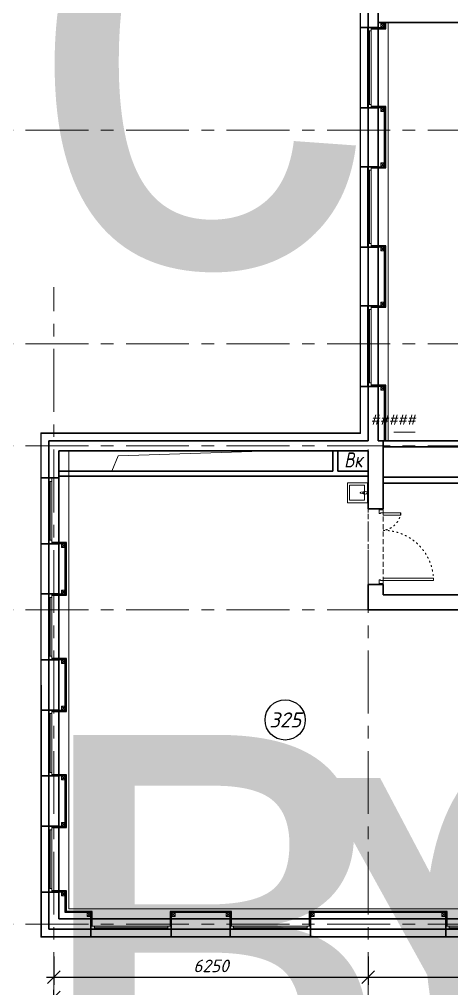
# Model space of a CAD drawing. Header units: millimetres. Extents: x -9096648 to 8741128, y -70248 to 735163.
# Drawn here: x -212491 to -203892, y 293920 to 313201 of the extents above; entities that cross this region are included whole.
import ezdxf
from ezdxf import colors
from ezdxf.entities.mleader import LeaderData, LeaderLine
from ezdxf.enums import TextEntityAlignment as Align
from ezdxf.math import Vec2, Vec3

# ---------------------------------------------------------------- set-up
doc = ezdxf.new("R2018")
doc.units = ezdxf.units.MM
for name, pattern in [('ACAD_ISO03W100', [30, 12, -18]), ('ADSK_Штриховая_ш2 п1', [3, 2, -1]), ('CENTER', [2, 1.25, -0.25, 0.25, -0.25])]:
    doc.linetypes.add(name, pattern=pattern)
doc.layers.get('Defpoints').update_dxf_attribs({"color": 6})
for name, color, linetype, lineweight in [('_0', 250, 'Continuous', 9), ('АР_Двери', 5, 'Continuous', 18), ('АР_Маркер экспликации', 239, 'Continuous', 13), ('АР_Навесной фасад', 5, 'Continuous', 5), ('АР_Номер помещения', 1, 'Continuous', 25), ('АР_Окна БЛОК', 250, 'Continuous', 13), ('АР_Оси', 193, 'Continuous', 9), ('АР_Оси размеры', 164, 'Continuous', 9), ('АР_Отметки', 250, 'Continuous', 15), ('АР_Перегородки газоблок', 165, 'Continuous', 30), ('АР_Подоконники', 163, 'Continuous', 9), ('АР_Помещения_площадь', 19, 'Continuous', 9), ('АР_Сущ Несущая стена', 202, 'Continuous', 30), ('АР_тонкая линия', 250, 'Continuous', 0), ('Сан.техника', 153, 'Continuous', 9)]:
    doc.layers.add(name, color=color, linetype=linetype, lineweight=lineweight)
doc.layers.add('АР_Названия помещений', color=124, linetype='Continuous', lineweight=5, plot=False)
doc.layers.add('АР_Отверстия', color=251, linetype='Continuous')
doc.styles.add('ISOCPEUR', font='isocpeui.ttf', dxfattribs={"height": 250})
doc.styles.get("Standard").update_dxf_attribs({"font": 'arial.ttf'})
doc.styles.add('ГОСТ 2.304', font='isocpeur.ttf', dxfattribs={"width": 0.7})
doc.dimstyles.new('СПДС', dxfattribs={"dimscale": 100, "dimtxt": 2.5, "dimasz": 2.5, "dimexe": 1.5, "dimexo": 0, "dimgap": 1, "dimtad": 1, "dimdec": 0, "dimrnd": 1, "dimtxsty": 'ГОСТ 2.304', "dimblk": 'OBLIQUE', "dimcen": 2.5, "dimdle": 1.5, "dimadec": 0, "dimazin": 2, "dimtfac": 0.75, "dimtdec": 0, "dimtmove": 1, "dimatfit": 3, "dimfxl": 1, "dimtolj": 1, "dimarcsym": 1})

# ---------------------------------------------------------------- blocks, each defined once
blk = doc.blocks.new('Полуторная_на лестницу')
at = {"color": 8}
for points in [[(75, 80), (75, 1080), (125, 1080), (125, 80)], [(1375, 430), (1375, 80), (1425, 80), (1425, 430)]]:
    blk.add_lwpolyline(points, close=True, dxfattribs=at)
for points in [[(0, 0), (0, 80), (20, 80), (20, 0), (0, 0)], [(20, 80), (20, 0), (90, 0), (90, 30), (75, 30), (75, 80), (20, 80)], [(1480, 80), (1480, 0), (1410, 0), (1410, 30), (1425, 30), (1425, 80), (1480, 80)], [(1500, 0), (1500, 80), (1480, 80), (1480, 0), (1500, 0)]]:
    blk.add_lwpolyline(points, dxfattribs=at)
at = {"color": 8, "linetype": 'ACAD_ISO03W100', "ltscale": 3}
for centre, radius, start, end in [((75, 80), 1000, 0, 90), ((1465, 40), 392, 95.9075, 174.0925)]:
    blk.add_arc(centre, radius, start, end, dxfattribs=at)
blk = doc.blocks.new('_Oblique')
at = {"color": 8, "linetype": 'ByBlock', "lineweight": -2}
blk.add_line((-0.5, -0.5), (0.5, 0.5), dxfattribs=at)
blk = doc.blocks.new('*D2641')
at = {"layer": 'Defpoints', "color": 0, "ltscale": 100, "transparency": 16777216}
for p in [(-211804, 294557), (-205554, 294557), (-205554, 294147)]:
    blk.add_point(p, dxfattribs=at)
at = {"layer": 'АР_Оси размеры', "color": 8, "lineweight": -2, "ltscale": 100, "transparency": 16777216}
for p, q in [((-211804, 294557), (-211804, 293997)), ((-205554, 294557), (-205554, 293997)), ((-211954, 294147), (-205404, 294147))]:
    blk.add_line(p, q, dxfattribs=at)
at = {"layer": 'АР_Оси размеры', "color": 8, "lineweight": -2, "ltscale": 100, "transparency": 16777216, "xscale": 250, "yscale": 250, "zscale": 250, "rotation": 180}
blk.add_blockref('_Oblique', (-211804, 294147), dxfattribs=at)
at = {"layer": 'АР_Оси размеры', "color": 8, "lineweight": -2, "ltscale": 100, "transparency": 16777216, "xscale": 250, "yscale": 250, "zscale": 250}
blk.add_blockref('_Oblique', (-205554, 294147), dxfattribs=at)
at = {"layer": 'АР_Оси размеры', "color": 8, "ltscale": 100, "transparency": 16777216, "insert": (-208679, 294372), "char_height": 250, "attachment_point": 5, "style": 'ISOCPEUR'}
blk.add_mtext('\\A1;6250', dxfattribs=at)
blk = doc.blocks.new('*D2642')
at = {"layer": 'Defpoints', "color": 0, "ltscale": 100, "transparency": 16777216}
for p in [(-198904, 294971), (-205554, 294557), (-198904, 294147)]:
    blk.add_point(p, dxfattribs=at)
at = {"layer": 'АР_Оси размеры', "color": 8, "lineweight": -2, "ltscale": 100, "transparency": 16777216}
for p, q in [((-198904, 294971), (-198904, 293997)), ((-205554, 294557), (-205554, 293997)), ((-205704, 294147), (-198754, 294147))]:
    blk.add_line(p, q, dxfattribs=at)
at = {"layer": 'АР_Оси размеры', "color": 8, "lineweight": -2, "ltscale": 100, "transparency": 16777216, "xscale": 250, "yscale": 250, "zscale": 250, "rotation": 180}
blk.add_blockref('_Oblique', (-205554, 294147), dxfattribs=at)
at = {"layer": 'АР_Оси размеры', "color": 8, "lineweight": -2, "ltscale": 100, "transparency": 16777216, "xscale": 250, "yscale": 250, "zscale": 250}
blk.add_blockref('_Oblique', (-198904, 294147), dxfattribs=at)
at = {"layer": 'АР_Оси размеры', "color": 8, "ltscale": 100, "transparency": 16777216, "insert": (-202229, 294372), "char_height": 250, "attachment_point": 5, "style": 'ISOCPEUR'}
blk.add_mtext('\\A1;6650', dxfattribs=at)
blk = doc.blocks.new('*D2663')
at = {"layer": 'Defpoints', "color": 0, "ltscale": 100, "transparency": 16777216}
for p in [(-143389, 293745), (-211804, 293419), (-143389, 293419)]:
    blk.add_point(p, dxfattribs=at)
at = {"layer": 'АР_Оси размеры', "color": 8, "lineweight": -2, "ltscale": 100, "transparency": 16777216}
for p, q in [((-211804, 293419), (-211804, 293895)), ((-143389, 293419), (-143389, 293895)), ((-211954, 293745), (-143239, 293745))]:
    blk.add_line(p, q, dxfattribs=at)
at = {"layer": 'АР_Оси размеры', "color": 8, "lineweight": -2, "ltscale": 100, "transparency": 16777216, "xscale": 250, "yscale": 250, "zscale": 250, "rotation": 180}
blk.add_blockref('_Oblique', (-211804, 293745), dxfattribs=at)
at = {"layer": 'АР_Оси размеры', "color": 8, "lineweight": -2, "ltscale": 100, "transparency": 16777216, "xscale": 250, "yscale": 250, "zscale": 250}
blk.add_blockref('_Oblique', (-143389, 293745), dxfattribs=at)
at = {"layer": 'АР_Оси размеры', "color": 8, "ltscale": 100, "transparency": 16777216, "insert": (-177596, 293970), "char_height": 250, "attachment_point": 5, "style": 'ISOCPEUR'}
blk.add_mtext('\\A1;68415', dxfattribs=at)
blk = doc.blocks.new('*U2197')
at = {"layer": 'АР_Помещения_площадь', "color": 8}
blk.add_line((-17050, 764), (-17472, 764), dxfattribs=at)
at = {"color": 8, "style": 'ISOCPEUR', "flags": 1}
blk.add_attdef('КАТЕГОРИЯ', (-499, -2092), '', height=250, dxfattribs=at)
at = {"layer": 'АР_Номер помещения', "color": 8, "style": 'ISOCPEUR'}
blk.add_attdef('НОМЕР_ПОМЕЩЕНИЯ', text='', height=300, dxfattribs=at).set_placement((-14536, 5287), align=Align.MIDDLE_CENTER)
at = {"layer": 'АР_Помещения_площадь', "color": 8, "lineweight": 30, "flags": 104}
blk.add_attdef('ИМЯ_ПОМЕЩЕНИЯ', text='', height=100, dxfattribs=at).set_placement((158, 1217), align=Align.MIDDLE_CENTER)
at = {"layer": 'АР_Помещения_площадь', "color": 8, "style": 'ISOCPEUR'}
blk.add_attdef('ПЛОЩАДЬ_ПОМЕЩЕНИЯ', text='', height=200, dxfattribs=at).set_placement((-17045, 1011), align=Align.MIDDLE_RIGHT)
blk = doc.blocks.new('*U2150')
at = {"layer": 'АР_Номер помещения', "color": 8}
blk.add_circle((-13387, 3640), 400, dxfattribs=at)
at = {"color": 8, "style": 'ISOCPEUR', "flags": 1}
blk.add_attdef('КАТЕГОРИЯ', (-499, -2092), '', height=250, dxfattribs=at)
at = {"layer": 'АР_Номер помещения', "color": 8, "style": 'ISOCPEUR'}
blk.add_attdef('НОМЕР_ПОМЕЩЕНИЯ', text='', height=300, dxfattribs=at).set_placement((-13387, 3640), align=Align.MIDDLE_CENTER)
at = {"layer": 'АР_Помещения_площадь', "color": 8, "lineweight": 30, "flags": 104}
blk.add_attdef('ИМЯ_ПОМЕЩЕНИЯ', text='', height=100, dxfattribs=at).set_placement((158, 1217), align=Align.MIDDLE_CENTER)
at = {"layer": 'АР_Помещения_площадь', "color": 8, "style": 'ISOCPEUR'}
blk.add_attdef('ПЛОЩАДЬ_ПОМЕЩЕНИЯ', text='', height=200, dxfattribs=at).set_placement((-8354, 305), align=Align.MIDDLE_RIGHT)
blk = doc.blocks.new('*U2171')
at = {"color": 8, "style": 'ISOCPEUR', "flags": 1}
blk.add_attdef('КАТЕГОРИЯ', (-499, -2092), '', height=250, dxfattribs=at)
at = {"layer": 'АР_Номер помещения', "color": 8, "style": 'ISOCPEUR'}
blk.add_attdef('НОМЕР_ПОМЕЩЕНИЯ', text='', height=300, dxfattribs=at).set_placement((1135, -4684), align=Align.MIDDLE_CENTER)
at = {"layer": 'АР_Помещения_площадь', "color": 8, "lineweight": 30, "flags": 104}
blk.add_attdef('ИМЯ_ПОМЕЩЕНИЯ', text='', height=100, dxfattribs=at).set_placement((158, 1217), align=Align.MIDDLE_CENTER)
at = {"layer": 'АР_Помещения_площадь', "color": 8, "style": 'ISOCPEUR'}
blk.add_attdef('ПЛОЩАДЬ_ПОМЕЩЕНИЯ', text='', height=200, dxfattribs=at).set_placement((6388, -10752), align=Align.MIDDLE_RIGHT)
blk = doc.blocks.new('сан.техника')
at = {"layer": 'Сан.техника', "color": 8, "linetype": 'Continuous', "lineweight": 5}
for p, q in [((-27, 168), (-79, 161)), ((-27, 168), (-79, 161)), ((-79, 139), (-27, 132)), ((-79, 139), (-27, 132)), ((25, 175), (-17, 171)), ((25, 175), (-17, 171)), ((-17, 129), (25, 125)), ((-17, 129), (25, 125)), ((-15, 164), (0, 164)), ((-15, 164), (0, 164)), ((0, 136), (-15, 136)), ((0, 136), (-15, 136)), ((0, 164), (0, 136)), ((0, 164), (0, 136))]:
    blk.add_line(p, q, dxfattribs=at)
for points in [[(59, 350), (-341, 350), (-341, -50), (59, -50)], [(0, 300), (-300, 300), (-300, 0), (0, 0)], [(0, 300), (-300, 300), (-300, 0), (0, 0)]]:
    blk.add_lwpolyline(points, close=True, dxfattribs=at)
for centre, radius, start, end in [((-78, 150), 11.2, 97.1386, 262.8608), ((-78, 150), 11.2, 97.1386, 262.8608), ((-15, 150), 21.1, 122.7707, 237.2287), ((-15, 150), 21.1, 122.7707, 237.2287), ((-15, 150), 13.6, 89.9997, 269.9997), ((-15, 150), 13.6, 89.9997, 269.9997), ((-15, 150), 21.1, 95.1693, 122.7707), ((-15, 150), 21.1, 95.1693, 122.7707), ((-15, 150), 21.1, 237.2287, 264.8301), ((-15, 150), 21.1, 237.2287, 264.8301), ((25, 150), 25, 269.9997, 89.9997), ((25, 150), 25, 269.9997, 89.9997)]:
    blk.add_arc(centre, radius, start, end, dxfattribs=at)
blk = doc.blocks.new('A$Ce02d65bd')
at = {"color": 8, "ltscale": 100}
for points in [[(0, 0), (0, 75), (75, 75), (75, 0), (0, 0)], [(0, 0), (75, 75)], [(0, 75), (75, 0)]]:
    blk.add_lwpolyline(points, dxfattribs=at)
blk = doc.blocks.new('_DotSmall')
at = {"color": 8, "linetype": 'ByBlock', "const_width": 0.5}
blk.add_lwpolyline([(-0.0625, 0, 1), (0.0625, 0, 1)], format="xyb", close=True, dxfattribs=at)
blk = doc.blocks.new('*U2979')
at = {"color": 8, "lineweight": 30}
for p, q in [((-1600, -140), (-1600, 220)), ((0, -140), (0, 220))]:
    blk.add_line(p, q, dxfattribs=at)
at = {"color": 8}
for p, q in [((0, 220), (-1600, 220)), ((-1600, 70), (0, 70)), ((-1600, 0), (0, 0)), ((-1530, 0), (-1530, 70)), ((-1530, 35), (-70, 35)), ((-70, 0), (-70, 70)), ((-1600, -140), (0, -140)), ((-1600, -140), (-1600, -140)), ((-1600, -140), (-1600, -140)), ((0, -140), (0, -140)), ((0, -140), (0, -140))]:
    blk.add_line(p, q, dxfattribs=at)
blk = doc.blocks.new('*U2980')
at = {"color": 8, "lineweight": 30}
for p, q in [((-1310, 140), (-1310, -220)), ((0, 140), (0, -220))]:
    blk.add_line(p, q, dxfattribs=at)
at = {"color": 8}
for p, q in [((-1310, 140), (0, 140)), ((-1310, 140), (-1310, 140)), ((-1310, 140), (-1310, 140)), ((-1310, 0), (0, 0)), ((0, 140), (0, 140)), ((0, 140), (0, 140)), ((-1310, -70), (0, -70)), ((-1240, 0), (-1240, -70)), ((-1240, -35), (-70, -35)), ((-70, 0), (-70, -70)), ((0, -220), (-1310, -220))]:
    blk.add_line(p, q, dxfattribs=at)
blk = doc.blocks.new('*U2981')
at = {"color": 8, "lineweight": 30}
for p, q in [((-1600, 140), (-1600, -220)), ((0, 140), (0, -220))]:
    blk.add_line(p, q, dxfattribs=at)
at = {"color": 8}
for p, q in [((-1600, 140), (0, 140)), ((-1600, 140), (-1600, 140)), ((-1600, 140), (-1600, 140)), ((-1600, 0), (0, 0)), ((0, 140), (0, 140)), ((0, 140), (0, 140)), ((-1600, -70), (0, -70)), ((-1530, 0), (-1530, -70)), ((-1530, -35), (-70, -35)), ((-70, 0), (-70, -70)), ((0, -220), (-1600, -220))]:
    blk.add_line(p, q, dxfattribs=at)

msp = doc.modelspace()

# ---------------------------------------------------------------- linework, layer by layer
at = {"color": 8}
for points in [[(-205493.85, 313040.68), (-205228.09, 313040.68), (-205228.09, 313140.68)], [(-205493.83, 313015.68), (-205203.09, 313015.68), (-205203.09, 313140.68)], [(-205493.83, 313028.18), (-205215.59, 313028.18), (-205215.59, 313140.68)], [(-205539.48, 310270.68), (-205228.12, 310270.68), (-205228.12, 311440.68), (-205605.97, 311440.68)], [(-205493.85, 310245.68), (-205203.12, 310245.68), (-205203.12, 311465.68), (-205493.85, 311465.68)], [(-205493.85, 310258.18), (-205215.62, 310258.18), (-205215.62, 311453.18), (-205493.85, 311453.18)], [(-205493.83, 307475.68), (-205203.09, 307475.68), (-205203.09, 308695.68), (-205493.83, 308695.68)], [(-205493.83, 307488.18), (-205215.59, 307488.18), (-205215.59, 308683.18), (-205493.83, 308683.18)], [(-205539.45, 307500.68), (-205228.09, 307500.68), (-205228.09, 308670.68), (-205605.95, 308670.68)], [(-205228.12, 304815.68), (-205228.12, 305900.68), (-205605.97, 305900.68)], [(-205203.12, 304815.68), (-205203.12, 305925.68), (-205493.85, 305925.68)], [(-205215.62, 304815.68), (-205215.62, 305913.18), (-205493.85, 305913.18)], [(-211843.97, 301770.65), (-211578.21, 301770.65), (-211578.21, 302770.65), (-211843.97, 302770.65)], [(-211843.94, 301745.65), (-211553.21, 301745.65), (-211553.21, 302795.65), (-211843.94, 302795.65)], [(-211843.94, 301758.15), (-211565.71, 301758.15), (-211565.71, 302783.15), (-211843.94, 302783.15)], [(-211889.66, 299460.65), (-211578.3, 299460.65), (-211578.3, 300460.65), (-211956.15, 300460.65)], [(-211844.03, 299435.65), (-211553.3, 299435.65), (-211553.3, 300485.65), (-211844.03, 300485.65)], [(-211844.03, 299448.15), (-211565.8, 299448.15), (-211565.8, 300473.15), (-211844.03, 300473.15)], [(-211889.57, 297150.65), (-211578.21, 297150.65), (-211578.21, 298150.65), (-211956.06, 298150.65)], [(-211843.94, 297125.65), (-211553.21, 297125.65), (-211553.21, 298175.65), (-211843.94, 298175.65)], [(-211843.94, 297138.15), (-211565.71, 297138.15), (-211565.71, 298163.15), (-211843.94, 298163.15)], [(-211068.85, 295165.77), (-211068.85, 295431.44), (-211578.12, 295431.44), (-211578.12, 295840.65), (-211843.88, 295840.65)], [(-211043.85, 295165.71), (-211043.85, 295456.44), (-211553.12, 295456.44), (-211553.12, 295865.65), (-211843.85, 295865.65)], [(-211056.35, 295165.71), (-211056.35, 295443.94), (-211565.62, 295443.94), (-211565.62, 295853.15), (-211843.85, 295853.15)], [(-208273.85, 295165.71), (-208273.85, 295456.44), (-209493.85, 295456.44), (-209493.85, 295165.71)], [(-208286.35, 295165.71), (-208286.35, 295443.94), (-209481.35, 295443.94), (-209481.35, 295165.71)], [(-208298.85, 295165.77), (-208298.85, 295431.44), (-209468.85, 295431.44), (-209468.85, 295165.68)], [(-205401.14, 295456.44), (-206723.85, 295456.44), (-206723.85, 295165.71)], [(-205401.14, 295443.94), (-206711.35, 295443.94), (-206711.35, 295165.71)], [(-205401.14, 295431.44), (-206698.85, 295431.44), (-206698.85, 295165.68)], [(-203983.85, 295165.71), (-203983.85, 295456.44), (-205433.82, 295456.44)], [(-203996.35, 295165.71), (-203996.35, 295443.94), (-205433.82, 295443.94)], [(-204008.85, 295165.77), (-204008.85, 295431.44), (-205433.82, 295431.44)]]:
    msp.add_lwpolyline(points, dxfattribs=at)
at = {"layer": 'АР_Навесной фасад', "color": 8, "ltscale": 100}
for p, q in [((-205713.85, 304975.68), (-205713.85, 321885.68)), ((-205703.85, 304965.68), (-205703.85, 321895.68)), ((-212064.23, 304975.68), (-205713.85, 304975.68)), ((-212054.23, 304965.68), (-205703.85, 304965.68))]:
    msp.add_line(p, q, dxfattribs=at)
for points in [[(-212063.85, 294945.68), (-212064.23, 304975.68)], [(-212053.85, 294955.68), (-212054.23, 304965.68)], [(-198643.85, 294945.68), (-212063.85, 294945.68)], [(-198653.85, 294955.68), (-212053.85, 294955.68)]]:
    msp.add_lwpolyline(points, dxfattribs=at)
at = {"layer": 'АР_Оси', "color": 8, "linetype": 'CENTER', "ltscale": 1000}
for p, q in [((-205553.85, 293394.41), (-205553.85, 327278.34)), ((-224367.61, 310995.68), (-140770.44, 310995.68)), ((-211803.85, 293394.41), (-211803.85, 307872.53)), ((-224367.61, 306745.68), (-140770.44, 306745.68)), ((-224367.61, 304715.68), (-140770.44, 304715.68)), ((-224367.61, 301455.68), (-140770.44, 301455.68)), ((-224367.61, 295205.68), (-140770.44, 295205.68))]:
    msp.add_line(p, q, dxfattribs=at)
at = {"layer": 'АР_Перегородки газоблок', "color": 8, "ltscale": 100}
for p, q in [((-206255.22, 304213.43), (-206255.22, 304615.68)), ((-206155.22, 304213.43), (-206155.22, 304615.68)), ((-206255.22, 304213.43), (-211703.85, 304213.43)), ((-205553.85, 304113.43), (-211703.85, 304113.43)), ((-205553.85, 304213.43), (-206155.22, 304213.43))]:
    msp.add_line(p, q, dxfattribs=at)
for points in [[(-205353.85, 313140.68), (-198978.85, 313140.68)], [(-205253.85, 304815.68), (-198978.85, 304815.68)], [(-205253.85, 304695.68), (-198978.85, 304695.68)], [(-198978.85, 304095.68), (-205253.85, 304095.68)], [(-198978.85, 303975.68), (-205253.85, 303975.68)]]:
    msp.add_lwpolyline(points, dxfattribs=at)
at = {"layer": 'АР_Подоконники', "color": 8, "ltscale": 100}
for p, q in [((-205153.85, 304815.68), (-205153.85, 313140.68)), ((-211503.85, 295505.68), (-211503.85, 304615.68)), ((-211503.85, 295505.68), (-201713.82, 295505.68))]:
    msp.add_line(p, q, dxfattribs=at)
at = {"layer": 'АР_Сущ Несущая стена', "color": 8, "ltscale": 100}
for p, q in [((-205553.85, 304815.68), (-205553.85, 322685.68)), ((-205353.85, 304815.68), (-205353.85, 322485.68)), ((-211903.85, 295105.68), (-211903.85, 304815.68)), ((-211903.85, 304815.68), (-205553.85, 304815.68)), ((-205353.85, 304815.68), (-205253.85, 304815.68)), ((-205253.85, 304815.68), (-205253.85, 303461.72)), ((-211703.85, 295305.68), (-211703.85, 304615.68)), ((-211703.85, 304615.68), (-205553.85, 304615.68)), ((-205553.85, 304615.68), (-205553.85, 303461.72)), ((-205553.85, 303461.72), (-205253.85, 303461.72)), ((-205553.85, 301961.72), (-205553.85, 301455.68)), ((-205553.85, 301961.72), (-205253.85, 301961.72)), ((-205253.85, 301961.72), (-205253.85, 301755.68)), ((-205253.85, 301755.68), (-201023.85, 301755.68)), ((-205553.85, 301455.68), (-201023.85, 301455.68)), ((-211703.85, 295305.68), (-199003.85, 295305.68)), ((-211903.85, 295105.68), (-198803.85, 295105.68))]:
    msp.add_line(p, q, dxfattribs=at)
at = {"layer": 'АР_тонкая линия', "color": 8, "linetype": 'ADSK_Штриховая_ш2 п1', "ltscale": 50}
for p, q in [((-205553.85, 303661.72), (-205553.85, 301961.72)), ((-205253.85, 303461.72), (-205253.85, 301961.72))]:
    msp.add_line(p, q, dxfattribs=at)
at = {"layer": 'АР_тонкая линия', "color": 8, "ltscale": 100}
msp.add_lwpolyline([(-210653.85, 304213.43), (-210528.12, 304518.26), (-207453.85, 304615.68)], dxfattribs=at)

# ---------------------------------------------------------------- block references
at = {"layer": '_0', "color": 8, "lineweight": -3, "ltscale": 500}
for p, rotation in [((-205228.09, 313040.68), 90), ((-205228.12, 311365.68), 90), ((-205228.12, 310270.68), 90), ((-205228.09, 308595.68), 90), ((-205228.09, 307500.68), 90), ((-205228.12, 305825.68), 90), ((-211578.21, 302695.65), 90), ((-211578.21, 301770.65), 90), ((-211578.3, 300385.65), 90), ((-211578.3, 299460.65), 90), ((-211578.21, 298075.65), 90), ((-211578.21, 297150.65), 90), ((-211578.12, 295765.65), 90), ((-211068.85, 295431.44), 180), ((-209393.85, 295431.44), 180), ((-208298.85, 295431.44), 180), ((-206623.85, 295431.44), 180), ((-204008.85, 295431.44), 180)]:
    msp.add_blockref('A$Ce02d65bd', p, dxfattribs=dict(at, rotation=rotation))
at = {"layer": 'АР_Двери', "color": 8, "xscale": -1, "rotation": 270}
msp.add_blockref('Полуторная_на лестницу', (-205333.85, 301961.72), dxfattribs=at)
at = {"layer": 'АР_Маркер экспликации', "color": 8}
ref = msp.add_blockref('*U2171', (-214388.16, 358075.44), dxfattribs=at)
lines = msp.add_mtext('Универсальное помещение с возможностью организации гимнастического зала (хореография)', dxfattribs={"layer": 'АР_Названия помещений', "color": 8, "insert": (-212380.33, 353378.68), "char_height": 10397.4742, "width": 926.94, "attachment_point": 1})
ref.add_attrib('ИМЯ_ПОМЕЩЕНИЯ', '', (-212380.33, 353378.68), dxfattribs={"flags": 104}).embed_mtext(lines)
ref = msp.add_blockref('*U2197', (-187566.7, 304227.81), dxfattribs=at)
ref.add_attrib('ПЛОЩАДЬ_ПОМЕЩЕНИЯ', '#####', dxfattribs={"layer": 'АР_Помещения_площадь', "color": 8, "height": 200, "style": 'ISOCPEUR'}).set_placement((-204611.93, 305238.59), align=Align.MIDDLE_RIGHT)
ref = msp.add_blockref('*U2150', (-193816.76, 295625.43), dxfattribs=at)
ref.add_attrib('НОМЕР_ПОМЕЩЕНИЯ', '325', dxfattribs={"layer": 'АР_Номер помещения', "color": 8, "height": 300, "style": 'ISOCPEUR'}).set_placement((-207203.31, 299265), align=Align.MIDDLE_CENTER)
lines = msp.add_mtext('Учебный кабинет для изучения естествознания: биология + ОБЗР', dxfattribs={"layer": 'АР_Названия помещений', "color": 8, "insert": (-206850.94, 298109.23), "char_height": 8627.145, "width": 926.94, "attachment_point": 1})
ref.add_attrib('ИМЯ_ПОМЕЩЕНИЯ', '', (-206850.94, 298109.23), dxfattribs={"flags": 104}).embed_mtext(lines)
at = {"layer": 'АР_Окна БЛОК', "color": 8, "rotation": 270}
for name, p in [('*U2981', (-205493.85, 311440.68)), ('*U2981', (-205493.85, 308670.68)), ('*U2981', (-205493.85, 305900.68)), ('*U2980', (-211843.97, 302770.65)), ('*U2980', (-211843.97, 300460.65)), ('*U2980', (-211843.97, 298150.65)), ('*U2980', (-211843.88, 295840.65))]:
    msp.add_blockref(name, p, dxfattribs=at)
at = {"layer": 'АР_Окна БЛОК', "color": 8, "xscale": -1, "rotation": 180}
for p in [(-209468.85, 295165.68), (-206698.85, 295165.68), (-202408.85, 295165.68)]:
    msp.add_blockref('*U2979', p, dxfattribs=at)
at = {"layer": 'Сан.техника', "color": 8}
msp.add_blockref('сан.техника', (-205621.89, 303633.84), dxfattribs=at)

# ---------------------------------------------------------------- texts
at = {"layer": 'АР_Отверстия', "color": 8, "ltscale": 100, "insert": (-205847.18, 304437.93), "char_height": 300, "attachment_point": 5, "line_spacing_factor": 0.7, "style": 'ISOCPEUR'}
msp.add_mtext('\\A1;{\\W0.8;Вк}', dxfattribs=at)

# ---------------------------------------------------------------- dimensions: what is measured, and where the dimension line sits
at = {"layer": 'АР_Оси размеры', "color": 8, "ltscale": 100}
for base, p1, p2, picture, middle in [((-198903.85, 294147.08), (-205553.85, 294557.03), (-198903.85, 294970.86), '*D2642', (-202228.85, 294372.08)), ((-205553.85, 294147.08), (-211803.85, 294557.03), (-205553.85, 294557.03), '*D2641', (-208678.85, 294372.08)), ((-143388.85, 293745), (-211803.85, 293419.41), (-143388.85, 293419.41), '*D2663', (-177596.35, 293970))]:
    dim = msp.add_linear_dim(base=base, p1=p1, p2=p2, dimstyle='СПДС', override={"dimtxsty": 'ISOCPEUR', "dimclrd": 8, "dimclre": 8, "dimclrt": 8}, dxfattribs=at)
    dim.commit()
    dim.dimension.update_dxf_attribs({"geometry": picture, "text_midpoint": middle})

# ---------------------------------------------------------------- leaders
at = {"layer": 'АР_Отметки', "color": 8}
ml = msp.add_multileader_mtext('Standard', dxfattribs=at)
ml.set_content('+8,400', color=8, style='ISOCPEUR')
ml.set_leader_properties(color=8, linetype='Continuous', lineweight=-1)
ml.set_arrow_properties(name='DOTSMALL')
ml.build(insert=Vec2(0, 0))
ml.multileader.update_dxf_attribs({"has_text_frame": 1, "text_left_attachment_type": 4, "text_right_attachment_type": 4, "dogleg_length": 100, "arrow_head_size": 180})
ctx = ml.context
ctx.base_point, ctx.char_height, ctx.arrow_head_size, ctx.landing_gap_size, ctx.plane_origin = Vec3(-204128.32, 361693.81), 250, 180, 50, Vec3(-203901.05, 361486.64)
ctx.left_attachment, ctx.right_attachment = 4, 4
notes = []
notes.append((ctx, [(0, (0, 0, 0), (0, 0), (1, 0), 1, [])]))
ctx.mtext.insert, ctx.mtext.width, ctx.mtext.line_spacing_style, ctx.mtext.flow_direction = Vec3(-204078.32, 362027.14), 852.697, 2, 5
ml = msp.add_multileader_mtext('Standard', dxfattribs=at)
ml.set_content('+8,400', color=8, style='ISOCPEUR')
ml.set_leader_properties(color=8, linetype='Continuous', lineweight=-1)
ml.set_arrow_properties(name='DOTSMALL')
ml.build(insert=Vec2(0, 0))
ml.multileader.update_dxf_attribs({"has_text_frame": 1, "text_left_attachment_type": 4, "text_right_attachment_type": 4, "dogleg_length": 100, "arrow_head_size": 180})
ctx = ml.context
ctx.base_point, ctx.char_height, ctx.arrow_head_size, ctx.landing_gap_size, ctx.plane_origin = Vec3(-213964.52, 351820.44), 250, 180, 50, Vec3(-213737.24, 351613.27)
ctx.left_attachment, ctx.right_attachment = 4, 4
notes.append((ctx, [(0, (0, 0, 0), (0, 0), (1, 0), 1, [])]))
ctx.mtext.insert, ctx.mtext.width, ctx.mtext.line_spacing_style, ctx.mtext.flow_direction = Vec3(-213914.52, 352153.77), 852.697, 2, 5
for ctx, leaders in notes:
    for number, flags, end, landing, length, lines in leaders:
        leader = LeaderData()
        leader.index, (leader.has_last_leader_line, leader.has_dogleg_vector, leader.attachment_direction) = number, flags
        leader.last_leader_point, leader.dogleg_vector, leader.dogleg_length = Vec3(end), Vec3(landing), length
        for number, points, colour, breaks in lines:
            line = LeaderLine()
            line.index, line.vertices, line.color, line.breaks = number, Vec3.list(points), colors.encode_raw_color(colour), breaks
            leader.lines.append(line)
        ctx.leaders.append(leader)

doc.saveas('drawing.dxf')
